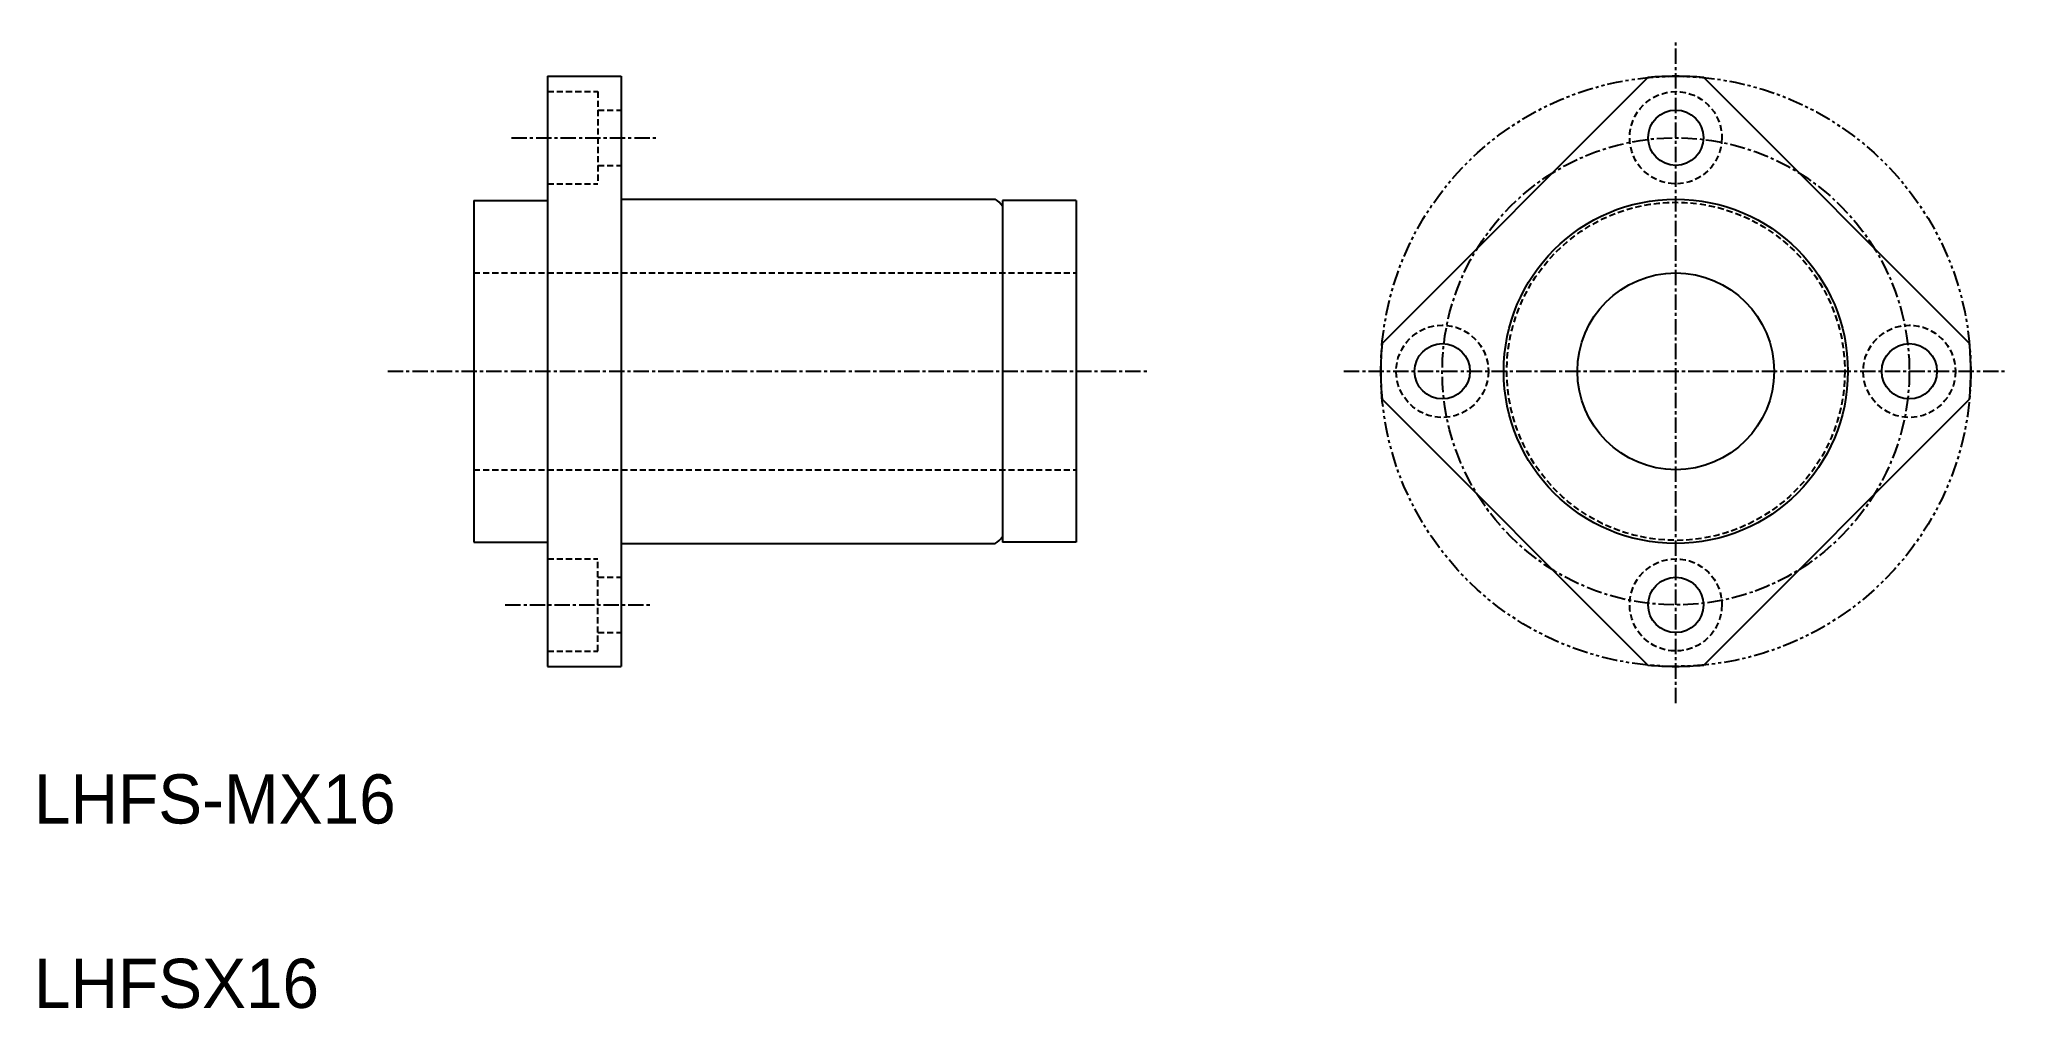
# Model space of a CAD drawing. Extents: x 171 to 331, y 123 to 202.
import ezdxf

# ---------------------------------------------------------------- set-up
doc = ezdxf.new("R2010")
doc.units = 0
for name, pattern in [('CENTER', [2, 1.25, -0.25, 0.25, -0.25]), ('DASHED', [0.75, 0.5, -0.25]), ('PHANTOM', [2.5, 1.25, -0.25, 0.25, -0.25, 0.25, -0.25])]:
    doc.linetypes.add(name, pattern=pattern)
doc.layers.get('0').update_dxf_attribs({"linetype": 'CONTINUOUS'})
doc.layers.add('CENTER', color=1, linetype='CENTER')

msp = doc.modelspace()

# ---------------------------------------------------------------- linework, layer by layer
at = {"color": 7, "linetype": 'CONTINUOUS'}
for p, q in [((212.63, 198.67), (212.63, 150.67)), ((212.63, 198.67), (218.63, 198.67)), ((218.63, 198.67), (218.63, 150.67)), ((302.15, 198.56), (280.53, 176.94)), ((328.31, 176.94), (306.69, 198.56)), ((206.63, 188.57), (212.63, 188.57)), ((206.63, 188.57), (206.63, 160.77)), ((218.63, 188.67), (249.04, 188.67)), ((249.63, 188.57), (249.63, 160.77)), ((255.63, 188.57), (249.63, 188.57)), ((255.63, 188.57), (255.63, 160.77)), ((302.15, 150.78), (280.53, 172.4)), ((328.31, 172.4), (306.69, 150.78)), ((206.63, 160.77), (212.63, 160.77)), ((218.63, 160.67), (249.04, 160.67)), ((255.63, 160.77), (249.63, 160.77)), ((212.63, 150.67), (218.63, 150.67))]:
    msp.add_line(p, q, dxfattribs=at)
at = {"color": 3, "linetype": 'DASHED'}
for p, q in [((212.63, 197.42), (216.73, 197.42)), ((216.73, 197.42), (216.73, 189.92)), ((216.73, 195.92), (218.63, 195.92)), ((216.73, 191.42), (218.63, 191.42)), ((212.63, 189.92), (216.73, 189.92)), ((206.63, 182.67), (255.63, 182.67)), ((206.63, 166.67), (255.63, 166.67)), ((212.63, 159.42), (216.73, 159.42)), ((216.73, 151.92), (216.73, 159.42)), ((216.73, 157.92), (218.63, 157.92)), ((216.73, 153.42), (218.63, 153.42)), ((212.63, 151.92), (216.73, 151.92))]:
    msp.add_line(p, q, dxfattribs=at)
at = {"color": 1, "linetype": 'CENTER'}
for p, q in [((209.69, 193.67), (221.69, 193.67)), ((199.63, 174.67), (261.63, 174.67)), ((209.19, 155.67), (221.19, 155.67))]:
    msp.add_line(p, q, dxfattribs=at)
at = {"color": 3, "linetype": 'PHANTOM'}
msp.add_circle((304.42, 174.67), 24, dxfattribs=at)
at = {"color": 3, "linetype": 'DASHED'}
for centre, radius in [((304.42, 193.67), 3.75), ((304.42, 174.67), 13.75), ((285.42, 174.67), 3.75), ((323.42, 174.67), 3.75), ((304.42, 155.67), 3.75)]:
    msp.add_circle(centre, radius, dxfattribs=at)
at = {"color": 7, "linetype": 'CONTINUOUS'}
for centre, radius in [((304.42, 193.67), 2.25), ((304.42, 174.67), 14), ((304.42, 174.67), 8), ((285.42, 174.67), 2.25), ((323.42, 174.67), 2.25), ((304.42, 155.67), 2.25)]:
    msp.add_circle(centre, radius, dxfattribs=at)
for centre, radius, start, end in [((304.42, 174.67), 24, 84.5712, 95.4288), ((248.48, 187.49), 1.3, 27.7958, 64.6683), ((304.42, 174.67), 24, 174.5712, 185.4288), ((304.42, 174.67), 24, 354.5712, 5.4288), ((248.48, 161.84), 1.3, 295.3317, 332.2042), ((304.42, 174.67), 24, 264.5712, 275.4288)]:
    msp.add_arc(centre, radius, start, end, dxfattribs=at)
at = {"layer": 'CENTER', "color": 1, "linetype": 'CENTER'}
for p, q in [((304.42, 147.67), (304.42, 201.67)), ((277.42, 174.67), (331.42, 174.67))]:
    msp.add_line(p, q, dxfattribs=at)
msp.add_circle((304.42, 174.67), 19, dxfattribs=at)

# ---------------------------------------------------------------- texts
at = {"color": 7, "linetype": 'CONTINUOUS'}
for s, p in [('LHFS-MX16', (170.85, 137.89)), ('LHFSX16', (170.85, 122.89))]:
    msp.add_text(s, height=4, dxfattribs=at).set_placement(p)

doc.saveas('drawing.dxf')
